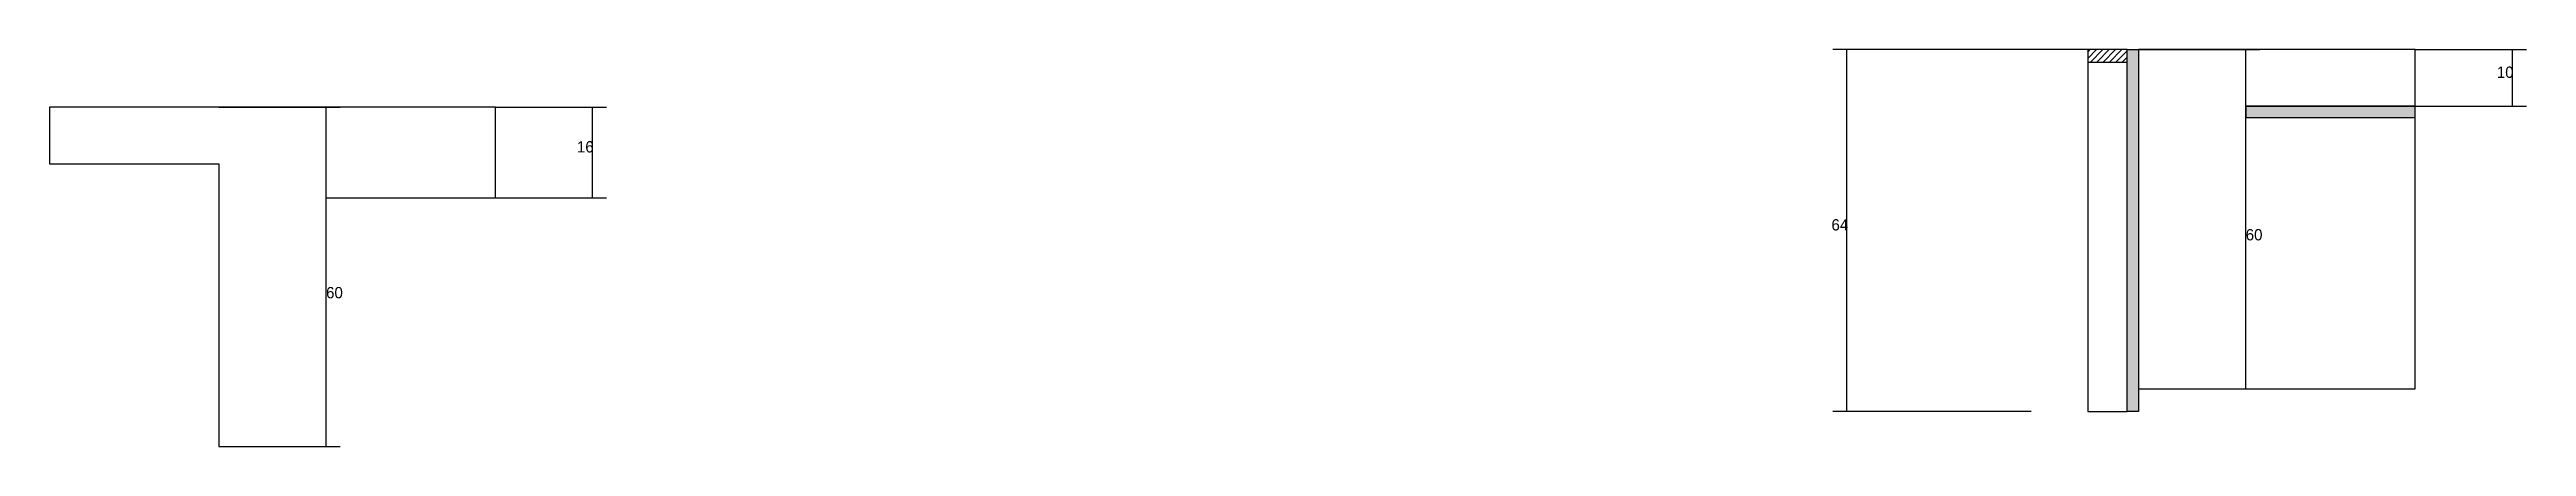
# Model space of a CAD drawing. Header units: metres. Extents: x -10224 to -9163, y 11970 to 13246.
# Drawn here: x -10114 to -9236, y 11970 to 12110 of the extents above.
import ezdxf

# ---------------------------------------------------------------- set-up
doc = ezdxf.new("R2010")
doc.units = ezdxf.units.M
for name, color, linetype in [('CONCRETO', 251, 'Continuous'), ('COTA', 4, 'Continuous'), ('Cota Seção (2x)', 4, 'Continuous'), ('Hachura', 253, 'Continuous'), ('Madeira', 126, 'Continuous'), ('Painéis', 200, 'Continuous')]:
    doc.layers.add(name, color=color, linetype=linetype)

msp = doc.modelspace()

# ---------------------------------------------------------------- hatches: boundary and pattern name
at = {"layer": 'Hachura'}
h = msp.add_hatch(dxfattribs=at)
h.set_pattern_fill('ANSI31', scale=0.5)
h.paths.add_polyline_path([(-9391.5, 12110.4), (-9391.5, 12106), (-9391.5, 12106), (-9377.5, 12106), (-9377.5, 12106), (-9377.5, 12110.4), (-9377.5, 12110.4), (-9391.5, 12110.4)])
h = msp.add_hatch(color=8, dxfattribs=at)
h.dxf.hatch_style = 1
h.paths.add_polyline_path([(-9377.5, 12110.4), (-9373.5, 12110.4), (-9373.5, 12110.4), (-9373.5, 11982.4), (-9373.5, 11982.4), (-9377.5, 11982.4), (-9377.5, 11982.4), (-9377.5, 12110.4)])
h = msp.add_hatch(color=8, dxfattribs=at)
h.dxf.hatch_style = 1
h.paths.add_polyline_path([(-9275.5, 12086.4), (-9275.5, 12090.4), (-9275.5, 12090.4), (-9335.5, 12090.4), (-9335.5, 12090.4), (-9335.5, 12086.4), (-9335.5, 12086.4), (-9275.5, 12086.4)])

# ---------------------------------------------------------------- linework, layer by layer
at = {"layer": 'CONCRETO'}
for points in [[(-9275.5, 12090.4), (-9275.5, 12110.4), (-9373.5, 12110.4), (-9373.5, 12110.4), (-9373.5, 12110.4), (-9373.5, 11990.4), (-9335.5, 11990.4), (-9335.5, 12080.4), (-9335.5, 12090.4)], [(-9373.5, 11990.4), (-9275.5, 11990.4), (-9275.5, 12110.4), (-9373.5, 12110.4)], [(-9955.8, 12058), (-9955.8, 12090), (-10113.8, 12090), (-10113.8, 12070), (-10053.8, 12070), (-10053.8, 11970), (-10015.8, 11970), (-10015.8, 12048), (-10015.8, 12058)]]:
    msp.add_lwpolyline(points, close=True, dxfattribs=at)
at = {"layer": 'COTA'}
for p, q in [((-9391.5, 12110.4), (-9481.8, 12110.4)), ((-9476.8, 11982.4), (-9476.8, 12110.4)), ((-9275.5, 12110.4), (-9236, 12110.4)), ((-9241, 12090.4), (-9241, 12110.4)), ((-9955.8, 12090), (-9916.4, 12090)), ((-9921.4, 12058), (-9921.4, 12090)), ((-9275.5, 12090.4), (-9236, 12090.4)), ((-9955.8, 12058), (-9916.4, 12058)), ((-9411.5, 11982.4), (-9481.8, 11982.4))]:
    msp.add_line(p, q, dxfattribs=at)
at = {"layer": 'Cota Seção (2x)'}
for p, q in [((-9373.5, 12110.4), (-9330.5, 12110.4)), ((-9335.5, 11990.4), (-9335.5, 12110.4)), ((-10053.8, 12090), (-10010.8, 12090)), ((-10015.8, 11970), (-10015.8, 12090)), ((-9373.5, 11990.4), (-9330.5, 11990.4)), ((-10053.8, 11970), (-10010.8, 11970))]:
    msp.add_line(p, q, dxfattribs=at)
at = {"layer": 'Madeira'}
for points in [[(-9391.5, 12110.4), (-9391.5, 12106), (-9377.5, 12106), (-9377.5, 12110.4)], [(-9391.5, 11982.4), (-9377.5, 11982.4), (-9377.5, 12110.4), (-9391.5, 12110.4)]]:
    msp.add_lwpolyline(points, close=True, dxfattribs=at)
at = {"layer": 'Painéis'}
for points in [[(-9377.5, 12110.4), (-9373.5, 12110.4), (-9373.5, 11982.4), (-9377.5, 11982.4)], [(-9275.5, 12086.4), (-9275.5, 12090.4), (-9335.5, 12090.4), (-9335.5, 12086.4)]]:
    msp.add_lwpolyline(points, close=True, dxfattribs=at)

# ---------------------------------------------------------------- texts
at = {"layer": 'COTA'}
for s, p in [('10', (-9246.5, 12100.4)), ('16', (-9926.9, 12074)), ('64', (-9482.3, 12046.4))]:
    msp.add_text(s, height=4, dxfattribs=at).set_placement(p)
at = {"layer": 'Cota Seção (2x)'}
for p in [(-9335.5, 12042.9), (-10015.8, 12022.4)]:
    msp.add_text('60', height=4, dxfattribs=at).set_placement(p)

doc.saveas('drawing.dxf')
